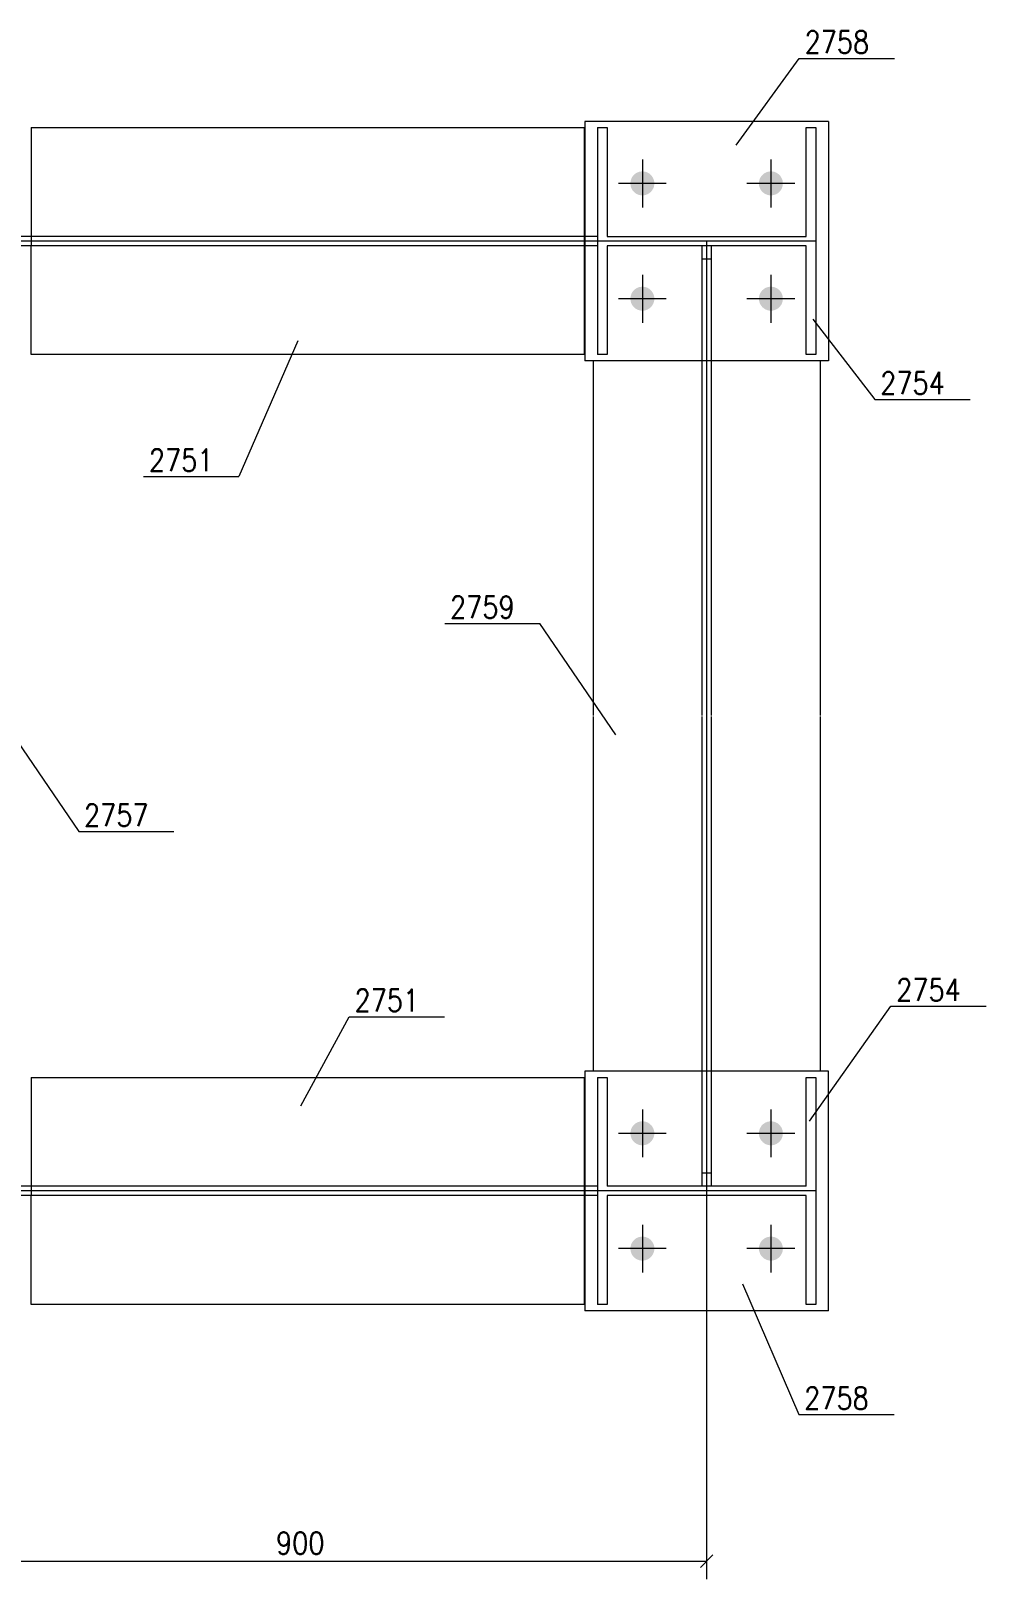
# Model space of a CAD drawing. Header units: millimetres. Extents: x 2 to 845, y 5 to 599.
# Drawn here: x 93.7 to 201.5, y 104.9 to 279.5 of the extents above; entities that cross this region are included whole.
import ezdxf

# ---------------------------------------------------------------- set-up
doc = ezdxf.new("R2010")
doc.units = ezdxf.units.MM
doc.linetypes.add('XKITLINE00', pattern=[0])
doc.linetypes.add('XKITLINE02', pattern=[4, 2, -2])
for name, color, linetype, lineweight in [('Cota', 4, 'Continuous', 0), ('Marca da peça', 2, 'Continuous', 0), ('Parafuso', 3, 'Continuous', 0), ('Peça', 2, 'Continuous', 0)]:
    doc.layers.add(name, color=color, linetype=linetype, lineweight=lineweight)
doc.styles.add('ROMANS', font='ROMANS__.TTF')

msp = doc.modelspace()

# ---------------------------------------------------------------- hatches: boundary and pattern name
at = {"layer": 'Parafuso'}
for points in [[(162.67, 260.94), (162.63, 260.94), (162.6, 260.94), (162.57, 260.94), (162.53, 260.94), (162.5, 260.95), (162.47, 260.95), (162.44, 260.96), (162.4, 260.97), (162.37, 260.98), (162.34, 260.98), (162.31, 260.99), (162.27, 261), (162.24, 261.01), (162.21, 261.03), (162.18, 261.04), (162.15, 261.05), (162.12, 261.06), (162.09, 261.08), (162.06, 261.09), (162.03, 261.11), (162, 261.13), (161.98, 261.14), (161.95, 261.16), (161.92, 261.18), (161.89, 261.2), (161.87, 261.22), (161.84, 261.24), (161.82, 261.26), (161.79, 261.28), (161.77, 261.31), (161.74, 261.33), (161.72, 261.35), (161.7, 261.38), (161.68, 261.4), (161.65, 261.43), (161.63, 261.45), (161.61, 261.48), (161.59, 261.51), (161.58, 261.53), (161.56, 261.56), (161.54, 261.59), (161.52, 261.62), (161.51, 261.65), (161.49, 261.68), (161.48, 261.71), (161.46, 261.74), (161.45, 261.77), (161.44, 261.8), (161.43, 261.83), (161.42, 261.86), (161.41, 261.89), (161.4, 261.92), (161.39, 261.96), (161.38, 261.99), (161.37, 262.02), (161.37, 262.05), (161.36, 262.09), (161.36, 262.12), (161.35, 262.15), (161.35, 262.19), (161.35, 262.22), (161.35, 262.25), (161.35, 262.28), (161.35, 262.32), (161.35, 262.35), (161.35, 262.38), (161.35, 262.42), (161.36, 262.45), (161.36, 262.48), (161.37, 262.52), (161.37, 262.55), (161.38, 262.58), (161.39, 262.61), (161.4, 262.64), (161.41, 262.68), (161.42, 262.71), (161.43, 262.74), (161.44, 262.77), (161.45, 262.8), (161.46, 262.83), (161.48, 262.86), (161.49, 262.89), (161.51, 262.92), (161.52, 262.95), (161.54, 262.98), (161.56, 263.01), (161.58, 263.03), (161.59, 263.06), (161.61, 263.09), (161.63, 263.12), (161.65, 263.14), (161.68, 263.17), (161.7, 263.19), (161.72, 263.22), (161.74, 263.24), (161.77, 263.26), (161.79, 263.28), (161.82, 263.31), (161.84, 263.33), (161.87, 263.35), (161.89, 263.37), (161.92, 263.39), (161.95, 263.41), (161.98, 263.43), (162, 263.44), (162.03, 263.46), (162.06, 263.48), (162.09, 263.49), (162.12, 263.51), (162.15, 263.52), (162.18, 263.53), (162.21, 263.54), (162.24, 263.56), (162.27, 263.57), (162.31, 263.58), (162.34, 263.59), (162.37, 263.59), (162.4, 263.6), (162.44, 263.61), (162.47, 263.61), (162.5, 263.62), (162.53, 263.62), (162.57, 263.63), (162.6, 263.63), (162.63, 263.63), (162.67, 263.63), (162.7, 263.63), (162.73, 263.63), (162.76, 263.63), (162.8, 263.63), (162.83, 263.63), (162.86, 263.62), (162.9, 263.62), (162.93, 263.61), (162.96, 263.61), (162.99, 263.6), (163.03, 263.59), (163.06, 263.59), (163.09, 263.58), (163.12, 263.57), (163.15, 263.56), (163.18, 263.54), (163.22, 263.53), (163.25, 263.52), (163.28, 263.51), (163.31, 263.49), (163.33, 263.48), (163.36, 263.46), (163.39, 263.44), (163.42, 263.43), (163.45, 263.41), (163.48, 263.39), (163.5, 263.37), (163.53, 263.35), (163.55, 263.33), (163.58, 263.31), (163.61, 263.28), (163.63, 263.26), (163.65, 263.24), (163.68, 263.22), (163.7, 263.19), (163.72, 263.17), (163.74, 263.14), (163.76, 263.12), (163.78, 263.09), (163.8, 263.06), (163.82, 263.03), (163.84, 263.01), (163.86, 262.98), (163.87, 262.95), (163.89, 262.92), (163.9, 262.89), (163.92, 262.86), (163.93, 262.83), (163.95, 262.8), (163.96, 262.77), (163.97, 262.74), (163.98, 262.71), (163.99, 262.68), (164, 262.64), (164.01, 262.61), (164.02, 262.58), (164.02, 262.55), (164.03, 262.52), (164.03, 262.48), (164.04, 262.45), (164.04, 262.42), (164.04, 262.38), (164.05, 262.35), (164.05, 262.32), (164.05, 262.28), (164.05, 262.25), (164.05, 262.22), (164.04, 262.19), (164.04, 262.15), (164.04, 262.12), (164.03, 262.09), (164.03, 262.05), (164.02, 262.02), (164.02, 261.99), (164.01, 261.96), (164, 261.92), (163.99, 261.89), (163.98, 261.86), (163.97, 261.83), (163.96, 261.8), (163.95, 261.77), (163.93, 261.74), (163.92, 261.71), (163.9, 261.68), (163.89, 261.65), (163.87, 261.62), (163.86, 261.59), (163.84, 261.56), (163.82, 261.53), (163.8, 261.51), (163.78, 261.48), (163.76, 261.45), (163.74, 261.43), (163.72, 261.4), (163.7, 261.38), (163.68, 261.35), (163.65, 261.33), (163.63, 261.31), (163.61, 261.28), (163.58, 261.26), (163.55, 261.24), (163.53, 261.22), (163.5, 261.2), (163.48, 261.18), (163.45, 261.16), (163.42, 261.14), (163.39, 261.13), (163.36, 261.11), (163.33, 261.09), (163.31, 261.08), (163.28, 261.06), (163.25, 261.05), (163.22, 261.04), (163.18, 261.03), (163.15, 261.01), (163.12, 261), (163.09, 260.99), (163.06, 260.98), (163.03, 260.98), (162.99, 260.97), (162.96, 260.96), (162.93, 260.95), (162.9, 260.95), (162.86, 260.94), (162.83, 260.94), (162.8, 260.94), (162.76, 260.94), (162.73, 260.94), (162.7, 260.93)], [(177.17, 260.94), (177.13, 260.94), (177.1, 260.94), (177.07, 260.94), (177.03, 260.94), (177, 260.95), (176.97, 260.95), (176.94, 260.96), (176.9, 260.97), (176.87, 260.98), (176.84, 260.98), (176.81, 260.99), (176.77, 261), (176.74, 261.01), (176.71, 261.03), (176.68, 261.04), (176.65, 261.05), (176.62, 261.06), (176.59, 261.08), (176.56, 261.09), (176.53, 261.11), (176.5, 261.13), (176.48, 261.14), (176.45, 261.16), (176.42, 261.18), (176.39, 261.2), (176.37, 261.22), (176.34, 261.24), (176.32, 261.26), (176.29, 261.28), (176.27, 261.31), (176.24, 261.33), (176.22, 261.35), (176.2, 261.38), (176.18, 261.4), (176.15, 261.43), (176.13, 261.45), (176.11, 261.48), (176.09, 261.51), (176.08, 261.53), (176.06, 261.56), (176.04, 261.59), (176.02, 261.62), (176.01, 261.65), (175.99, 261.68), (175.98, 261.71), (175.96, 261.74), (175.95, 261.77), (175.94, 261.8), (175.93, 261.83), (175.92, 261.86), (175.91, 261.89), (175.9, 261.92), (175.89, 261.96), (175.88, 261.99), (175.87, 262.02), (175.87, 262.05), (175.86, 262.09), (175.86, 262.12), (175.85, 262.15), (175.85, 262.19), (175.85, 262.22), (175.85, 262.25), (175.85, 262.28), (175.85, 262.32), (175.85, 262.35), (175.85, 262.38), (175.85, 262.42), (175.86, 262.45), (175.86, 262.48), (175.87, 262.52), (175.87, 262.55), (175.88, 262.58), (175.89, 262.61), (175.9, 262.64), (175.91, 262.68), (175.92, 262.71), (175.93, 262.74), (175.94, 262.77), (175.95, 262.8), (175.96, 262.83), (175.98, 262.86), (175.99, 262.89), (176.01, 262.92), (176.02, 262.95), (176.04, 262.98), (176.06, 263.01), (176.08, 263.03), (176.09, 263.06), (176.11, 263.09), (176.13, 263.12), (176.15, 263.14), (176.18, 263.17), (176.2, 263.19), (176.22, 263.22), (176.24, 263.24), (176.27, 263.26), (176.29, 263.28), (176.32, 263.31), (176.34, 263.33), (176.37, 263.35), (176.39, 263.37), (176.42, 263.39), (176.45, 263.41), (176.48, 263.43), (176.5, 263.44), (176.53, 263.46), (176.56, 263.48), (176.59, 263.49), (176.62, 263.51), (176.65, 263.52), (176.68, 263.53), (176.71, 263.54), (176.74, 263.56), (176.77, 263.57), (176.81, 263.58), (176.84, 263.59), (176.87, 263.59), (176.9, 263.6), (176.94, 263.61), (176.97, 263.61), (177, 263.62), (177.03, 263.62), (177.07, 263.63), (177.1, 263.63), (177.13, 263.63), (177.17, 263.63), (177.2, 263.63), (177.23, 263.63), (177.26, 263.63), (177.3, 263.63), (177.33, 263.63), (177.36, 263.62), (177.4, 263.62), (177.43, 263.61), (177.46, 263.61), (177.49, 263.6), (177.53, 263.59), (177.56, 263.59), (177.59, 263.58), (177.62, 263.57), (177.65, 263.56), (177.68, 263.54), (177.72, 263.53), (177.75, 263.52), (177.78, 263.51), (177.81, 263.49), (177.83, 263.48), (177.86, 263.46), (177.89, 263.44), (177.92, 263.43), (177.95, 263.41), (177.98, 263.39), (178, 263.37), (178.03, 263.35), (178.05, 263.33), (178.08, 263.31), (178.11, 263.28), (178.13, 263.26), (178.15, 263.24), (178.18, 263.22), (178.2, 263.19), (178.22, 263.17), (178.24, 263.14), (178.26, 263.12), (178.28, 263.09), (178.3, 263.06), (178.32, 263.03), (178.34, 263.01), (178.36, 262.98), (178.37, 262.95), (178.39, 262.92), (178.4, 262.89), (178.42, 262.86), (178.43, 262.83), (178.45, 262.8), (178.46, 262.77), (178.47, 262.74), (178.48, 262.71), (178.49, 262.68), (178.5, 262.64), (178.51, 262.61), (178.52, 262.58), (178.52, 262.55), (178.53, 262.52), (178.53, 262.48), (178.54, 262.45), (178.54, 262.42), (178.54, 262.38), (178.55, 262.35), (178.55, 262.32), (178.55, 262.28), (178.55, 262.25), (178.55, 262.22), (178.54, 262.19), (178.54, 262.15), (178.54, 262.12), (178.53, 262.09), (178.53, 262.05), (178.52, 262.02), (178.52, 261.99), (178.51, 261.96), (178.5, 261.92), (178.49, 261.89), (178.48, 261.86), (178.47, 261.83), (178.46, 261.8), (178.45, 261.77), (178.43, 261.74), (178.42, 261.71), (178.4, 261.68), (178.39, 261.65), (178.37, 261.62), (178.36, 261.59), (178.34, 261.56), (178.32, 261.53), (178.3, 261.51), (178.28, 261.48), (178.26, 261.45), (178.24, 261.43), (178.22, 261.4), (178.2, 261.38), (178.18, 261.35), (178.15, 261.33), (178.13, 261.31), (178.11, 261.28), (178.08, 261.26), (178.05, 261.24), (178.03, 261.22), (178, 261.2), (177.98, 261.18), (177.95, 261.16), (177.92, 261.14), (177.89, 261.13), (177.86, 261.11), (177.83, 261.09), (177.81, 261.08), (177.78, 261.06), (177.75, 261.05), (177.72, 261.04), (177.68, 261.03), (177.65, 261.01), (177.62, 261), (177.59, 260.99), (177.56, 260.98), (177.53, 260.98), (177.49, 260.97), (177.46, 260.96), (177.43, 260.95), (177.4, 260.95), (177.36, 260.94), (177.33, 260.94), (177.3, 260.94), (177.26, 260.94), (177.23, 260.94), (177.2, 260.93)], [(162.67, 247.94), (162.63, 247.94), (162.6, 247.94), (162.57, 247.94), (162.53, 247.94), (162.5, 247.95), (162.47, 247.95), (162.44, 247.96), (162.4, 247.97), (162.37, 247.98), (162.34, 247.98), (162.31, 247.99), (162.27, 248), (162.24, 248.01), (162.21, 248.03), (162.18, 248.04), (162.15, 248.05), (162.12, 248.06), (162.09, 248.08), (162.06, 248.09), (162.03, 248.11), (162, 248.13), (161.98, 248.14), (161.95, 248.16), (161.92, 248.18), (161.89, 248.2), (161.87, 248.22), (161.84, 248.24), (161.82, 248.26), (161.79, 248.28), (161.77, 248.31), (161.74, 248.33), (161.72, 248.35), (161.7, 248.38), (161.68, 248.4), (161.65, 248.43), (161.63, 248.45), (161.61, 248.48), (161.59, 248.51), (161.58, 248.53), (161.56, 248.56), (161.54, 248.59), (161.52, 248.62), (161.51, 248.65), (161.49, 248.68), (161.48, 248.71), (161.46, 248.74), (161.45, 248.77), (161.44, 248.8), (161.43, 248.83), (161.42, 248.86), (161.41, 248.89), (161.4, 248.92), (161.39, 248.96), (161.38, 248.99), (161.37, 249.02), (161.37, 249.05), (161.36, 249.09), (161.36, 249.12), (161.35, 249.15), (161.35, 249.19), (161.35, 249.22), (161.35, 249.25), (161.35, 249.28), (161.35, 249.32), (161.35, 249.35), (161.35, 249.38), (161.35, 249.42), (161.36, 249.45), (161.36, 249.48), (161.37, 249.52), (161.37, 249.55), (161.38, 249.58), (161.39, 249.61), (161.4, 249.64), (161.41, 249.68), (161.42, 249.71), (161.43, 249.74), (161.44, 249.77), (161.45, 249.8), (161.46, 249.83), (161.48, 249.86), (161.49, 249.89), (161.51, 249.92), (161.52, 249.95), (161.54, 249.98), (161.56, 250.01), (161.58, 250.03), (161.59, 250.06), (161.61, 250.09), (161.63, 250.12), (161.65, 250.14), (161.68, 250.17), (161.7, 250.19), (161.72, 250.22), (161.74, 250.24), (161.77, 250.26), (161.79, 250.28), (161.82, 250.31), (161.84, 250.33), (161.87, 250.35), (161.89, 250.37), (161.92, 250.39), (161.95, 250.41), (161.98, 250.43), (162, 250.44), (162.03, 250.46), (162.06, 250.48), (162.09, 250.49), (162.12, 250.51), (162.15, 250.52), (162.18, 250.53), (162.21, 250.54), (162.24, 250.56), (162.27, 250.57), (162.31, 250.58), (162.34, 250.59), (162.37, 250.59), (162.4, 250.6), (162.44, 250.61), (162.47, 250.61), (162.5, 250.62), (162.53, 250.62), (162.57, 250.63), (162.6, 250.63), (162.63, 250.63), (162.67, 250.63), (162.7, 250.63), (162.73, 250.63), (162.76, 250.63), (162.8, 250.63), (162.83, 250.63), (162.86, 250.62), (162.9, 250.62), (162.93, 250.61), (162.96, 250.61), (162.99, 250.6), (163.03, 250.59), (163.06, 250.59), (163.09, 250.58), (163.12, 250.57), (163.15, 250.56), (163.18, 250.54), (163.22, 250.53), (163.25, 250.52), (163.28, 250.51), (163.31, 250.49), (163.33, 250.48), (163.36, 250.46), (163.39, 250.44), (163.42, 250.43), (163.45, 250.41), (163.48, 250.39), (163.5, 250.37), (163.53, 250.35), (163.55, 250.33), (163.58, 250.31), (163.61, 250.28), (163.63, 250.26), (163.65, 250.24), (163.68, 250.22), (163.7, 250.19), (163.72, 250.17), (163.74, 250.14), (163.76, 250.12), (163.78, 250.09), (163.8, 250.06), (163.82, 250.03), (163.84, 250.01), (163.86, 249.98), (163.87, 249.95), (163.89, 249.92), (163.9, 249.89), (163.92, 249.86), (163.93, 249.83), (163.95, 249.8), (163.96, 249.77), (163.97, 249.74), (163.98, 249.71), (163.99, 249.68), (164, 249.64), (164.01, 249.61), (164.02, 249.58), (164.02, 249.55), (164.03, 249.52), (164.03, 249.48), (164.04, 249.45), (164.04, 249.42), (164.04, 249.38), (164.05, 249.35), (164.05, 249.32), (164.05, 249.28), (164.05, 249.25), (164.05, 249.22), (164.04, 249.19), (164.04, 249.15), (164.04, 249.12), (164.03, 249.09), (164.03, 249.05), (164.02, 249.02), (164.02, 248.99), (164.01, 248.96), (164, 248.92), (163.99, 248.89), (163.98, 248.86), (163.97, 248.83), (163.96, 248.8), (163.95, 248.77), (163.93, 248.74), (163.92, 248.71), (163.9, 248.68), (163.89, 248.65), (163.87, 248.62), (163.86, 248.59), (163.84, 248.56), (163.82, 248.53), (163.8, 248.51), (163.78, 248.48), (163.76, 248.45), (163.74, 248.43), (163.72, 248.4), (163.7, 248.38), (163.68, 248.35), (163.65, 248.33), (163.63, 248.31), (163.61, 248.28), (163.58, 248.26), (163.55, 248.24), (163.53, 248.22), (163.5, 248.2), (163.48, 248.18), (163.45, 248.16), (163.42, 248.14), (163.39, 248.13), (163.36, 248.11), (163.33, 248.09), (163.31, 248.08), (163.28, 248.06), (163.25, 248.05), (163.22, 248.04), (163.18, 248.03), (163.15, 248.01), (163.12, 248), (163.09, 247.99), (163.06, 247.98), (163.03, 247.98), (162.99, 247.97), (162.96, 247.96), (162.93, 247.95), (162.9, 247.95), (162.86, 247.94), (162.83, 247.94), (162.8, 247.94), (162.76, 247.94), (162.73, 247.94), (162.7, 247.93)], [(177.17, 247.94), (177.13, 247.94), (177.1, 247.94), (177.07, 247.94), (177.03, 247.94), (177, 247.95), (176.97, 247.95), (176.94, 247.96), (176.9, 247.97), (176.87, 247.98), (176.84, 247.98), (176.81, 247.99), (176.77, 248), (176.74, 248.01), (176.71, 248.03), (176.68, 248.04), (176.65, 248.05), (176.62, 248.06), (176.59, 248.08), (176.56, 248.09), (176.53, 248.11), (176.5, 248.13), (176.48, 248.14), (176.45, 248.16), (176.42, 248.18), (176.39, 248.2), (176.37, 248.22), (176.34, 248.24), (176.32, 248.26), (176.29, 248.28), (176.27, 248.31), (176.24, 248.33), (176.22, 248.35), (176.2, 248.38), (176.18, 248.4), (176.15, 248.43), (176.13, 248.45), (176.11, 248.48), (176.09, 248.51), (176.08, 248.53), (176.06, 248.56), (176.04, 248.59), (176.02, 248.62), (176.01, 248.65), (175.99, 248.68), (175.98, 248.71), (175.96, 248.74), (175.95, 248.77), (175.94, 248.8), (175.93, 248.83), (175.92, 248.86), (175.91, 248.89), (175.9, 248.92), (175.89, 248.96), (175.88, 248.99), (175.87, 249.02), (175.87, 249.05), (175.86, 249.09), (175.86, 249.12), (175.85, 249.15), (175.85, 249.19), (175.85, 249.22), (175.85, 249.25), (175.85, 249.28), (175.85, 249.32), (175.85, 249.35), (175.85, 249.38), (175.85, 249.42), (175.86, 249.45), (175.86, 249.48), (175.87, 249.52), (175.87, 249.55), (175.88, 249.58), (175.89, 249.61), (175.9, 249.64), (175.91, 249.68), (175.92, 249.71), (175.93, 249.74), (175.94, 249.77), (175.95, 249.8), (175.96, 249.83), (175.98, 249.86), (175.99, 249.89), (176.01, 249.92), (176.02, 249.95), (176.04, 249.98), (176.06, 250.01), (176.08, 250.03), (176.09, 250.06), (176.11, 250.09), (176.13, 250.12), (176.15, 250.14), (176.18, 250.17), (176.2, 250.19), (176.22, 250.22), (176.24, 250.24), (176.27, 250.26), (176.29, 250.28), (176.32, 250.31), (176.34, 250.33), (176.37, 250.35), (176.39, 250.37), (176.42, 250.39), (176.45, 250.41), (176.48, 250.43), (176.5, 250.44), (176.53, 250.46), (176.56, 250.48), (176.59, 250.49), (176.62, 250.51), (176.65, 250.52), (176.68, 250.53), (176.71, 250.54), (176.74, 250.56), (176.77, 250.57), (176.81, 250.58), (176.84, 250.59), (176.87, 250.59), (176.9, 250.6), (176.94, 250.61), (176.97, 250.61), (177, 250.62), (177.03, 250.62), (177.07, 250.63), (177.1, 250.63), (177.13, 250.63), (177.17, 250.63), (177.2, 250.63), (177.23, 250.63), (177.26, 250.63), (177.3, 250.63), (177.33, 250.63), (177.36, 250.62), (177.4, 250.62), (177.43, 250.61), (177.46, 250.61), (177.49, 250.6), (177.53, 250.59), (177.56, 250.59), (177.59, 250.58), (177.62, 250.57), (177.65, 250.56), (177.68, 250.54), (177.72, 250.53), (177.75, 250.52), (177.78, 250.51), (177.81, 250.49), (177.83, 250.48), (177.86, 250.46), (177.89, 250.44), (177.92, 250.43), (177.95, 250.41), (177.98, 250.39), (178, 250.37), (178.03, 250.35), (178.05, 250.33), (178.08, 250.31), (178.11, 250.28), (178.13, 250.26), (178.15, 250.24), (178.18, 250.22), (178.2, 250.19), (178.22, 250.17), (178.24, 250.14), (178.26, 250.12), (178.28, 250.09), (178.3, 250.06), (178.32, 250.03), (178.34, 250.01), (178.36, 249.98), (178.37, 249.95), (178.39, 249.92), (178.4, 249.89), (178.42, 249.86), (178.43, 249.83), (178.45, 249.8), (178.46, 249.77), (178.47, 249.74), (178.48, 249.71), (178.49, 249.68), (178.5, 249.64), (178.51, 249.61), (178.52, 249.58), (178.52, 249.55), (178.53, 249.52), (178.53, 249.48), (178.54, 249.45), (178.54, 249.42), (178.54, 249.38), (178.55, 249.35), (178.55, 249.32), (178.55, 249.28), (178.55, 249.25), (178.55, 249.22), (178.54, 249.19), (178.54, 249.15), (178.54, 249.12), (178.53, 249.09), (178.53, 249.05), (178.52, 249.02), (178.52, 248.99), (178.51, 248.96), (178.5, 248.92), (178.49, 248.89), (178.48, 248.86), (178.47, 248.83), (178.46, 248.8), (178.45, 248.77), (178.43, 248.74), (178.42, 248.71), (178.4, 248.68), (178.39, 248.65), (178.37, 248.62), (178.36, 248.59), (178.34, 248.56), (178.32, 248.53), (178.3, 248.51), (178.28, 248.48), (178.26, 248.45), (178.24, 248.43), (178.22, 248.4), (178.2, 248.38), (178.18, 248.35), (178.15, 248.33), (178.13, 248.31), (178.11, 248.28), (178.08, 248.26), (178.05, 248.24), (178.03, 248.22), (178, 248.2), (177.98, 248.18), (177.95, 248.16), (177.92, 248.14), (177.89, 248.13), (177.86, 248.11), (177.83, 248.09), (177.81, 248.08), (177.78, 248.06), (177.75, 248.05), (177.72, 248.04), (177.68, 248.03), (177.65, 248.01), (177.62, 248), (177.59, 247.99), (177.56, 247.98), (177.53, 247.98), (177.49, 247.97), (177.46, 247.96), (177.43, 247.95), (177.4, 247.95), (177.36, 247.94), (177.33, 247.94), (177.3, 247.94), (177.26, 247.94), (177.23, 247.94), (177.2, 247.93)], [(162.67, 153.84), (162.63, 153.84), (162.6, 153.84), (162.57, 153.84), (162.53, 153.84), (162.5, 153.85), (162.47, 153.85), (162.44, 153.86), (162.4, 153.87), (162.37, 153.88), (162.34, 153.88), (162.31, 153.89), (162.27, 153.9), (162.24, 153.91), (162.21, 153.93), (162.18, 153.94), (162.15, 153.95), (162.12, 153.96), (162.09, 153.98), (162.06, 153.99), (162.03, 154.01), (162, 154.03), (161.98, 154.04), (161.95, 154.06), (161.92, 154.08), (161.89, 154.1), (161.87, 154.12), (161.84, 154.14), (161.82, 154.16), (161.79, 154.18), (161.77, 154.21), (161.74, 154.23), (161.72, 154.25), (161.7, 154.28), (161.68, 154.3), (161.65, 154.33), (161.63, 154.35), (161.61, 154.38), (161.59, 154.41), (161.58, 154.43), (161.56, 154.46), (161.54, 154.49), (161.52, 154.52), (161.51, 154.55), (161.49, 154.58), (161.48, 154.61), (161.46, 154.64), (161.45, 154.67), (161.44, 154.7), (161.43, 154.73), (161.42, 154.76), (161.41, 154.79), (161.4, 154.82), (161.39, 154.86), (161.38, 154.89), (161.37, 154.92), (161.37, 154.95), (161.36, 154.99), (161.36, 155.02), (161.35, 155.05), (161.35, 155.09), (161.35, 155.12), (161.35, 155.15), (161.35, 155.18), (161.35, 155.22), (161.35, 155.25), (161.35, 155.28), (161.35, 155.32), (161.36, 155.35), (161.36, 155.38), (161.37, 155.42), (161.37, 155.45), (161.38, 155.48), (161.39, 155.51), (161.4, 155.54), (161.41, 155.58), (161.42, 155.61), (161.43, 155.64), (161.44, 155.67), (161.45, 155.7), (161.46, 155.73), (161.48, 155.76), (161.49, 155.79), (161.51, 155.82), (161.52, 155.85), (161.54, 155.88), (161.56, 155.91), (161.58, 155.93), (161.59, 155.96), (161.61, 155.99), (161.63, 156.02), (161.65, 156.04), (161.68, 156.07), (161.7, 156.09), (161.72, 156.12), (161.74, 156.14), (161.77, 156.16), (161.79, 156.18), (161.82, 156.21), (161.84, 156.23), (161.87, 156.25), (161.89, 156.27), (161.92, 156.29), (161.95, 156.31), (161.98, 156.33), (162, 156.34), (162.03, 156.36), (162.06, 156.38), (162.09, 156.39), (162.12, 156.41), (162.15, 156.42), (162.18, 156.43), (162.21, 156.44), (162.24, 156.46), (162.27, 156.47), (162.31, 156.48), (162.34, 156.49), (162.37, 156.49), (162.4, 156.5), (162.44, 156.51), (162.47, 156.51), (162.5, 156.52), (162.53, 156.52), (162.57, 156.53), (162.6, 156.53), (162.63, 156.53), (162.67, 156.53), (162.7, 156.53), (162.73, 156.53), (162.76, 156.53), (162.8, 156.53), (162.83, 156.53), (162.86, 156.52), (162.9, 156.52), (162.93, 156.51), (162.96, 156.51), (162.99, 156.5), (163.03, 156.49), (163.06, 156.49), (163.09, 156.48), (163.12, 156.47), (163.15, 156.46), (163.18, 156.44), (163.22, 156.43), (163.25, 156.42), (163.28, 156.41), (163.31, 156.39), (163.33, 156.38), (163.36, 156.36), (163.39, 156.34), (163.42, 156.33), (163.45, 156.31), (163.48, 156.29), (163.5, 156.27), (163.53, 156.25), (163.55, 156.23), (163.58, 156.21), (163.61, 156.18), (163.63, 156.16), (163.65, 156.14), (163.68, 156.12), (163.7, 156.09), (163.72, 156.07), (163.74, 156.04), (163.76, 156.02), (163.78, 155.99), (163.8, 155.96), (163.82, 155.93), (163.84, 155.91), (163.86, 155.88), (163.87, 155.85), (163.89, 155.82), (163.9, 155.79), (163.92, 155.76), (163.93, 155.73), (163.95, 155.7), (163.96, 155.67), (163.97, 155.64), (163.98, 155.61), (163.99, 155.58), (164, 155.54), (164.01, 155.51), (164.02, 155.48), (164.02, 155.45), (164.03, 155.42), (164.03, 155.38), (164.04, 155.35), (164.04, 155.32), (164.04, 155.28), (164.05, 155.25), (164.05, 155.22), (164.05, 155.18), (164.05, 155.15), (164.05, 155.12), (164.04, 155.09), (164.04, 155.05), (164.04, 155.02), (164.03, 154.99), (164.03, 154.95), (164.02, 154.92), (164.02, 154.89), (164.01, 154.86), (164, 154.82), (163.99, 154.79), (163.98, 154.76), (163.97, 154.73), (163.96, 154.7), (163.95, 154.67), (163.93, 154.64), (163.92, 154.61), (163.9, 154.58), (163.89, 154.55), (163.87, 154.52), (163.86, 154.49), (163.84, 154.46), (163.82, 154.43), (163.8, 154.41), (163.78, 154.38), (163.76, 154.35), (163.74, 154.33), (163.72, 154.3), (163.7, 154.28), (163.68, 154.25), (163.65, 154.23), (163.63, 154.21), (163.61, 154.18), (163.58, 154.16), (163.55, 154.14), (163.53, 154.12), (163.5, 154.1), (163.48, 154.08), (163.45, 154.06), (163.42, 154.04), (163.39, 154.03), (163.36, 154.01), (163.33, 153.99), (163.31, 153.98), (163.28, 153.96), (163.25, 153.95), (163.22, 153.94), (163.18, 153.93), (163.15, 153.91), (163.12, 153.9), (163.09, 153.89), (163.06, 153.88), (163.03, 153.88), (162.99, 153.87), (162.96, 153.86), (162.93, 153.85), (162.9, 153.85), (162.86, 153.84), (162.83, 153.84), (162.8, 153.84), (162.76, 153.84), (162.73, 153.84), (162.7, 153.83)], [(177.17, 153.84), (177.13, 153.84), (177.1, 153.84), (177.07, 153.84), (177.03, 153.84), (177, 153.85), (176.97, 153.85), (176.94, 153.86), (176.9, 153.87), (176.87, 153.88), (176.84, 153.88), (176.81, 153.89), (176.77, 153.9), (176.74, 153.91), (176.71, 153.93), (176.68, 153.94), (176.65, 153.95), (176.62, 153.96), (176.59, 153.98), (176.56, 153.99), (176.53, 154.01), (176.5, 154.03), (176.48, 154.04), (176.45, 154.06), (176.42, 154.08), (176.39, 154.1), (176.37, 154.12), (176.34, 154.14), (176.32, 154.16), (176.29, 154.18), (176.27, 154.21), (176.24, 154.23), (176.22, 154.25), (176.2, 154.28), (176.18, 154.3), (176.15, 154.33), (176.13, 154.35), (176.11, 154.38), (176.09, 154.41), (176.08, 154.43), (176.06, 154.46), (176.04, 154.49), (176.02, 154.52), (176.01, 154.55), (175.99, 154.58), (175.98, 154.61), (175.96, 154.64), (175.95, 154.67), (175.94, 154.7), (175.93, 154.73), (175.92, 154.76), (175.91, 154.79), (175.9, 154.82), (175.89, 154.86), (175.88, 154.89), (175.87, 154.92), (175.87, 154.95), (175.86, 154.99), (175.86, 155.02), (175.85, 155.05), (175.85, 155.09), (175.85, 155.12), (175.85, 155.15), (175.85, 155.18), (175.85, 155.22), (175.85, 155.25), (175.85, 155.28), (175.85, 155.32), (175.86, 155.35), (175.86, 155.38), (175.87, 155.42), (175.87, 155.45), (175.88, 155.48), (175.89, 155.51), (175.9, 155.54), (175.91, 155.58), (175.92, 155.61), (175.93, 155.64), (175.94, 155.67), (175.95, 155.7), (175.96, 155.73), (175.98, 155.76), (175.99, 155.79), (176.01, 155.82), (176.02, 155.85), (176.04, 155.88), (176.06, 155.91), (176.08, 155.93), (176.09, 155.96), (176.11, 155.99), (176.13, 156.02), (176.15, 156.04), (176.18, 156.07), (176.2, 156.09), (176.22, 156.12), (176.24, 156.14), (176.27, 156.16), (176.29, 156.18), (176.32, 156.21), (176.34, 156.23), (176.37, 156.25), (176.39, 156.27), (176.42, 156.29), (176.45, 156.31), (176.48, 156.33), (176.5, 156.34), (176.53, 156.36), (176.56, 156.38), (176.59, 156.39), (176.62, 156.41), (176.65, 156.42), (176.68, 156.43), (176.71, 156.44), (176.74, 156.46), (176.77, 156.47), (176.81, 156.48), (176.84, 156.49), (176.87, 156.49), (176.9, 156.5), (176.94, 156.51), (176.97, 156.51), (177, 156.52), (177.03, 156.52), (177.07, 156.53), (177.1, 156.53), (177.13, 156.53), (177.17, 156.53), (177.2, 156.53), (177.23, 156.53), (177.26, 156.53), (177.3, 156.53), (177.33, 156.53), (177.36, 156.52), (177.4, 156.52), (177.43, 156.51), (177.46, 156.51), (177.49, 156.5), (177.53, 156.49), (177.56, 156.49), (177.59, 156.48), (177.62, 156.47), (177.65, 156.46), (177.68, 156.44), (177.72, 156.43), (177.75, 156.42), (177.78, 156.41), (177.81, 156.39), (177.83, 156.38), (177.86, 156.36), (177.89, 156.34), (177.92, 156.33), (177.95, 156.31), (177.98, 156.29), (178, 156.27), (178.03, 156.25), (178.05, 156.23), (178.08, 156.21), (178.11, 156.18), (178.13, 156.16), (178.15, 156.14), (178.18, 156.12), (178.2, 156.09), (178.22, 156.07), (178.24, 156.04), (178.26, 156.02), (178.28, 155.99), (178.3, 155.96), (178.32, 155.93), (178.34, 155.91), (178.36, 155.88), (178.37, 155.85), (178.39, 155.82), (178.4, 155.79), (178.42, 155.76), (178.43, 155.73), (178.45, 155.7), (178.46, 155.67), (178.47, 155.64), (178.48, 155.61), (178.49, 155.58), (178.5, 155.54), (178.51, 155.51), (178.52, 155.48), (178.52, 155.45), (178.53, 155.42), (178.53, 155.38), (178.54, 155.35), (178.54, 155.32), (178.54, 155.28), (178.55, 155.25), (178.55, 155.22), (178.55, 155.18), (178.55, 155.15), (178.55, 155.12), (178.54, 155.09), (178.54, 155.05), (178.54, 155.02), (178.53, 154.99), (178.53, 154.95), (178.52, 154.92), (178.52, 154.89), (178.51, 154.86), (178.5, 154.82), (178.49, 154.79), (178.48, 154.76), (178.47, 154.73), (178.46, 154.7), (178.45, 154.67), (178.43, 154.64), (178.42, 154.61), (178.4, 154.58), (178.39, 154.55), (178.37, 154.52), (178.36, 154.49), (178.34, 154.46), (178.32, 154.43), (178.3, 154.41), (178.28, 154.38), (178.26, 154.35), (178.24, 154.33), (178.22, 154.3), (178.2, 154.28), (178.18, 154.25), (178.15, 154.23), (178.13, 154.21), (178.11, 154.18), (178.08, 154.16), (178.05, 154.14), (178.03, 154.12), (178, 154.1), (177.98, 154.08), (177.95, 154.06), (177.92, 154.04), (177.89, 154.03), (177.86, 154.01), (177.83, 153.99), (177.81, 153.98), (177.78, 153.96), (177.75, 153.95), (177.72, 153.94), (177.68, 153.93), (177.65, 153.91), (177.62, 153.9), (177.59, 153.89), (177.56, 153.88), (177.53, 153.88), (177.49, 153.87), (177.46, 153.86), (177.43, 153.85), (177.4, 153.85), (177.36, 153.84), (177.33, 153.84), (177.3, 153.84), (177.26, 153.84), (177.23, 153.84), (177.2, 153.83)], [(162.67, 140.84), (162.63, 140.84), (162.6, 140.84), (162.57, 140.84), (162.53, 140.84), (162.5, 140.85), (162.47, 140.85), (162.44, 140.86), (162.4, 140.87), (162.37, 140.88), (162.34, 140.88), (162.31, 140.89), (162.27, 140.9), (162.24, 140.91), (162.21, 140.93), (162.18, 140.94), (162.15, 140.95), (162.12, 140.96), (162.09, 140.98), (162.06, 140.99), (162.03, 141.01), (162, 141.03), (161.98, 141.04), (161.95, 141.06), (161.92, 141.08), (161.89, 141.1), (161.87, 141.12), (161.84, 141.14), (161.82, 141.16), (161.79, 141.18), (161.77, 141.21), (161.74, 141.23), (161.72, 141.25), (161.7, 141.28), (161.68, 141.3), (161.65, 141.33), (161.63, 141.35), (161.61, 141.38), (161.59, 141.41), (161.58, 141.43), (161.56, 141.46), (161.54, 141.49), (161.52, 141.52), (161.51, 141.55), (161.49, 141.58), (161.48, 141.61), (161.46, 141.64), (161.45, 141.67), (161.44, 141.7), (161.43, 141.73), (161.42, 141.76), (161.41, 141.79), (161.4, 141.82), (161.39, 141.86), (161.38, 141.89), (161.37, 141.92), (161.37, 141.95), (161.36, 141.99), (161.36, 142.02), (161.35, 142.05), (161.35, 142.09), (161.35, 142.12), (161.35, 142.15), (161.35, 142.18), (161.35, 142.22), (161.35, 142.25), (161.35, 142.28), (161.35, 142.32), (161.36, 142.35), (161.36, 142.38), (161.37, 142.42), (161.37, 142.45), (161.38, 142.48), (161.39, 142.51), (161.4, 142.54), (161.41, 142.58), (161.42, 142.61), (161.43, 142.64), (161.44, 142.67), (161.45, 142.7), (161.46, 142.73), (161.48, 142.76), (161.49, 142.79), (161.51, 142.82), (161.52, 142.85), (161.54, 142.88), (161.56, 142.91), (161.58, 142.93), (161.59, 142.96), (161.61, 142.99), (161.63, 143.02), (161.65, 143.04), (161.68, 143.07), (161.7, 143.09), (161.72, 143.12), (161.74, 143.14), (161.77, 143.16), (161.79, 143.18), (161.82, 143.21), (161.84, 143.23), (161.87, 143.25), (161.89, 143.27), (161.92, 143.29), (161.95, 143.31), (161.98, 143.33), (162, 143.34), (162.03, 143.36), (162.06, 143.38), (162.09, 143.39), (162.12, 143.41), (162.15, 143.42), (162.18, 143.43), (162.21, 143.44), (162.24, 143.46), (162.27, 143.47), (162.31, 143.48), (162.34, 143.49), (162.37, 143.49), (162.4, 143.5), (162.44, 143.51), (162.47, 143.51), (162.5, 143.52), (162.53, 143.52), (162.57, 143.53), (162.6, 143.53), (162.63, 143.53), (162.67, 143.53), (162.7, 143.53), (162.73, 143.53), (162.76, 143.53), (162.8, 143.53), (162.83, 143.53), (162.86, 143.52), (162.9, 143.52), (162.93, 143.51), (162.96, 143.51), (162.99, 143.5), (163.03, 143.49), (163.06, 143.49), (163.09, 143.48), (163.12, 143.47), (163.15, 143.46), (163.18, 143.44), (163.22, 143.43), (163.25, 143.42), (163.28, 143.41), (163.31, 143.39), (163.33, 143.38), (163.36, 143.36), (163.39, 143.34), (163.42, 143.33), (163.45, 143.31), (163.48, 143.29), (163.5, 143.27), (163.53, 143.25), (163.55, 143.23), (163.58, 143.21), (163.61, 143.18), (163.63, 143.16), (163.65, 143.14), (163.68, 143.12), (163.7, 143.09), (163.72, 143.07), (163.74, 143.04), (163.76, 143.02), (163.78, 142.99), (163.8, 142.96), (163.82, 142.93), (163.84, 142.91), (163.86, 142.88), (163.87, 142.85), (163.89, 142.82), (163.9, 142.79), (163.92, 142.76), (163.93, 142.73), (163.95, 142.7), (163.96, 142.67), (163.97, 142.64), (163.98, 142.61), (163.99, 142.58), (164, 142.54), (164.01, 142.51), (164.02, 142.48), (164.02, 142.45), (164.03, 142.42), (164.03, 142.38), (164.04, 142.35), (164.04, 142.32), (164.04, 142.28), (164.05, 142.25), (164.05, 142.22), (164.05, 142.18), (164.05, 142.15), (164.05, 142.12), (164.04, 142.09), (164.04, 142.05), (164.04, 142.02), (164.03, 141.99), (164.03, 141.95), (164.02, 141.92), (164.02, 141.89), (164.01, 141.86), (164, 141.82), (163.99, 141.79), (163.98, 141.76), (163.97, 141.73), (163.96, 141.7), (163.95, 141.67), (163.93, 141.64), (163.92, 141.61), (163.9, 141.58), (163.89, 141.55), (163.87, 141.52), (163.86, 141.49), (163.84, 141.46), (163.82, 141.43), (163.8, 141.41), (163.78, 141.38), (163.76, 141.35), (163.74, 141.33), (163.72, 141.3), (163.7, 141.28), (163.68, 141.25), (163.65, 141.23), (163.63, 141.21), (163.61, 141.18), (163.58, 141.16), (163.55, 141.14), (163.53, 141.12), (163.5, 141.1), (163.48, 141.08), (163.45, 141.06), (163.42, 141.04), (163.39, 141.03), (163.36, 141.01), (163.33, 140.99), (163.31, 140.98), (163.28, 140.96), (163.25, 140.95), (163.22, 140.94), (163.18, 140.93), (163.15, 140.91), (163.12, 140.9), (163.09, 140.89), (163.06, 140.88), (163.03, 140.88), (162.99, 140.87), (162.96, 140.86), (162.93, 140.85), (162.9, 140.85), (162.86, 140.84), (162.83, 140.84), (162.8, 140.84), (162.76, 140.84), (162.73, 140.84), (162.7, 140.83)], [(177.17, 140.84), (177.13, 140.84), (177.1, 140.84), (177.07, 140.84), (177.03, 140.84), (177, 140.85), (176.97, 140.85), (176.94, 140.86), (176.9, 140.87), (176.87, 140.88), (176.84, 140.88), (176.81, 140.89), (176.77, 140.9), (176.74, 140.91), (176.71, 140.93), (176.68, 140.94), (176.65, 140.95), (176.62, 140.96), (176.59, 140.98), (176.56, 140.99), (176.53, 141.01), (176.5, 141.03), (176.48, 141.04), (176.45, 141.06), (176.42, 141.08), (176.39, 141.1), (176.37, 141.12), (176.34, 141.14), (176.32, 141.16), (176.29, 141.18), (176.27, 141.21), (176.24, 141.23), (176.22, 141.25), (176.2, 141.28), (176.18, 141.3), (176.15, 141.33), (176.13, 141.35), (176.11, 141.38), (176.09, 141.41), (176.08, 141.43), (176.06, 141.46), (176.04, 141.49), (176.02, 141.52), (176.01, 141.55), (175.99, 141.58), (175.98, 141.61), (175.96, 141.64), (175.95, 141.67), (175.94, 141.7), (175.93, 141.73), (175.92, 141.76), (175.91, 141.79), (175.9, 141.82), (175.89, 141.86), (175.88, 141.89), (175.87, 141.92), (175.87, 141.95), (175.86, 141.99), (175.86, 142.02), (175.85, 142.05), (175.85, 142.09), (175.85, 142.12), (175.85, 142.15), (175.85, 142.18), (175.85, 142.22), (175.85, 142.25), (175.85, 142.28), (175.85, 142.32), (175.86, 142.35), (175.86, 142.38), (175.87, 142.42), (175.87, 142.45), (175.88, 142.48), (175.89, 142.51), (175.9, 142.54), (175.91, 142.58), (175.92, 142.61), (175.93, 142.64), (175.94, 142.67), (175.95, 142.7), (175.96, 142.73), (175.98, 142.76), (175.99, 142.79), (176.01, 142.82), (176.02, 142.85), (176.04, 142.88), (176.06, 142.91), (176.08, 142.93), (176.09, 142.96), (176.11, 142.99), (176.13, 143.02), (176.15, 143.04), (176.18, 143.07), (176.2, 143.09), (176.22, 143.12), (176.24, 143.14), (176.27, 143.16), (176.29, 143.18), (176.32, 143.21), (176.34, 143.23), (176.37, 143.25), (176.39, 143.27), (176.42, 143.29), (176.45, 143.31), (176.48, 143.33), (176.5, 143.34), (176.53, 143.36), (176.56, 143.38), (176.59, 143.39), (176.62, 143.41), (176.65, 143.42), (176.68, 143.43), (176.71, 143.44), (176.74, 143.46), (176.77, 143.47), (176.81, 143.48), (176.84, 143.49), (176.87, 143.49), (176.9, 143.5), (176.94, 143.51), (176.97, 143.51), (177, 143.52), (177.03, 143.52), (177.07, 143.53), (177.1, 143.53), (177.13, 143.53), (177.17, 143.53), (177.2, 143.53), (177.23, 143.53), (177.26, 143.53), (177.3, 143.53), (177.33, 143.53), (177.36, 143.52), (177.4, 143.52), (177.43, 143.51), (177.46, 143.51), (177.49, 143.5), (177.53, 143.49), (177.56, 143.49), (177.59, 143.48), (177.62, 143.47), (177.65, 143.46), (177.68, 143.44), (177.72, 143.43), (177.75, 143.42), (177.78, 143.41), (177.81, 143.39), (177.83, 143.38), (177.86, 143.36), (177.89, 143.34), (177.92, 143.33), (177.95, 143.31), (177.98, 143.29), (178, 143.27), (178.03, 143.25), (178.05, 143.23), (178.08, 143.21), (178.11, 143.18), (178.13, 143.16), (178.15, 143.14), (178.18, 143.12), (178.2, 143.09), (178.22, 143.07), (178.24, 143.04), (178.26, 143.02), (178.28, 142.99), (178.3, 142.96), (178.32, 142.93), (178.34, 142.91), (178.36, 142.88), (178.37, 142.85), (178.39, 142.82), (178.4, 142.79), (178.42, 142.76), (178.43, 142.73), (178.45, 142.7), (178.46, 142.67), (178.47, 142.64), (178.48, 142.61), (178.49, 142.58), (178.5, 142.54), (178.51, 142.51), (178.52, 142.48), (178.52, 142.45), (178.53, 142.42), (178.53, 142.38), (178.54, 142.35), (178.54, 142.32), (178.54, 142.28), (178.55, 142.25), (178.55, 142.22), (178.55, 142.18), (178.55, 142.15), (178.55, 142.12), (178.54, 142.09), (178.54, 142.05), (178.54, 142.02), (178.53, 141.99), (178.53, 141.95), (178.52, 141.92), (178.52, 141.89), (178.51, 141.86), (178.5, 141.82), (178.49, 141.79), (178.48, 141.76), (178.47, 141.73), (178.46, 141.7), (178.45, 141.67), (178.43, 141.64), (178.42, 141.61), (178.4, 141.58), (178.39, 141.55), (178.37, 141.52), (178.36, 141.49), (178.34, 141.46), (178.32, 141.43), (178.3, 141.41), (178.28, 141.38), (178.26, 141.35), (178.24, 141.33), (178.22, 141.3), (178.2, 141.28), (178.18, 141.25), (178.15, 141.23), (178.13, 141.21), (178.11, 141.18), (178.08, 141.16), (178.05, 141.14), (178.03, 141.12), (178, 141.1), (177.98, 141.08), (177.95, 141.06), (177.92, 141.04), (177.89, 141.03), (177.86, 141.01), (177.83, 140.99), (177.81, 140.98), (177.78, 140.96), (177.75, 140.95), (177.72, 140.94), (177.68, 140.93), (177.65, 140.91), (177.62, 140.9), (177.59, 140.89), (177.56, 140.88), (177.53, 140.88), (177.49, 140.87), (177.46, 140.86), (177.43, 140.85), (177.4, 140.85), (177.36, 140.84), (177.33, 140.84), (177.3, 140.84), (177.26, 140.84), (177.23, 140.84), (177.2, 140.83)]]:
    msp.add_hatch(color=7, dxfattribs=at).paths.add_polyline_path(points, flags=17)

# ---------------------------------------------------------------- linework, layer by layer
at = {"layer": 'Cota', "color": 7, "linetype": 'XKITLINE00', "lineweight": 0}
for p, q in [((182.25, 255.78), (35.53, 255.78)), ((169.95, 255.78), (169.95, 104.93)), ((182.25, 148.68), (35.53, 148.68)), ((182.25, 148.68), (42.55, 148.68)), ((182.25, 148.68), (42.55, 148.68)), ((79.95, 106.93), (169.95, 106.93)), ((170.66, 107.64), (169.24, 106.22))]:
    msp.add_line(p, q, dxfattribs=at)
at = {"layer": 'Cota', "color": 3}
msp.add_point((169.95, 106.93), dxfattribs=at)
at = {"layer": 'Marca da peça', "color": 7, "linetype": 'XKITLINE00', "lineweight": 0}
for p, q in [((173.27, 266.6), (180.4, 276.37)), ((180.4, 276.37), (191.14, 276.37)), ((181.92, 246.99), (188.93, 237.92)), ((123.82, 244.52), (117.17, 229.22)), ((188.93, 237.92), (199.67, 237.92)), ((106.43, 229.22), (117.17, 229.22)), ((140.4, 212.66), (151.14, 212.66)), ((159.69, 200.11), (151.14, 212.66)), ((89.06, 203.96), (99.11, 189.2)), ((99.11, 189.2), (109.86, 189.2)), ((181.56, 156.55), (190.73, 169.51)), ((190.73, 169.51), (201.47, 169.51)), ((124.16, 158.3), (129.63, 168.33)), ((129.63, 168.33), (140.37, 168.33)), ((174, 138.23), (180.35, 123.47)), ((180.35, 123.47), (191.09, 123.47))]:
    msp.add_line(p, q, dxfattribs=at)
at = {"layer": 'Parafuso', "color": 7, "linetype": 'XKITLINE00', "lineweight": 0}
for p, q in [((162.7, 264.98), (162.7, 259.58)), ((177.2, 264.98), (177.2, 259.58)), ((165.4, 262.28), (160, 262.28)), ((179.9, 262.28), (174.5, 262.28)), ((162.7, 251.98), (162.7, 246.58)), ((177.2, 251.98), (177.2, 246.58)), ((165.4, 249.28), (160, 249.28)), ((179.9, 249.28), (174.5, 249.28)), ((162.7, 157.88), (162.7, 152.48)), ((177.2, 157.88), (177.2, 152.48)), ((165.4, 155.18), (160, 155.18)), ((179.9, 155.18), (174.5, 155.18)), ((162.7, 144.88), (162.7, 139.48)), ((177.2, 144.88), (177.2, 139.48)), ((165.4, 142.18), (160, 142.18)), ((179.9, 142.18), (174.5, 142.18))]:
    msp.add_line(p, q, dxfattribs=at)
at = {"layer": 'Peça', "color": 4, "linetype": 'XKITLINE00', "lineweight": 0}
for p, q in [((156.2, 269.28), (156.2, 256.31)), ((183.7, 269.28), (156.2, 269.28)), ((183.7, 269.28), (183.7, 242.28)), ((93.75, 268.58), (93.75, 256.31)), ((93.75, 268.58), (156.15, 268.58)), ((156.15, 268.58), (156.15, 256.31)), ((157.65, 268.58), (157.65, 242.98)), ((157.65, 268.58), (158.72, 268.58)), ((158.72, 268.58), (158.72, 256.31)), ((181.18, 256.31), (181.18, 268.58)), ((181.18, 268.58), (182.25, 268.58)), ((182.25, 268.58), (182.25, 242.98)), ((157.65, 256.31), (92.25, 256.31)), ((157.65, 255.26), (92.25, 255.26)), ((93.75, 242.98), (93.75, 255.26)), ((156.15, 255.26), (156.15, 242.98)), ((156.2, 255.26), (156.2, 242.28)), ((157.65, 256.31), (157.65, 255.26)), ((158.72, 256.31), (181.18, 256.31)), ((181.18, 255.26), (158.72, 255.26)), ((158.72, 255.26), (158.72, 242.98)), ((169.42, 255.26), (169.42, 202.28)), ((170.47, 255.26), (169.42, 255.26)), ((170.47, 255.26), (170.47, 202.28)), ((181.18, 242.98), (181.18, 255.26)), ((156.15, 242.98), (93.75, 242.98)), ((158.72, 242.98), (157.65, 242.98)), ((182.25, 242.98), (181.18, 242.98)), ((169.42, 242.28), (156.2, 242.28)), ((169.42, 242.28), (157.15, 242.28)), ((157.15, 242.28), (157.15, 202.28)), ((183.7, 242.28), (170.47, 242.28)), ((182.75, 242.28), (170.47, 242.28)), ((182.75, 242.28), (182.75, 202.28)), ((157.15, 202.18), (157.15, 162.18)), ((169.42, 202.18), (169.42, 149.21)), ((170.47, 202.18), (170.47, 149.21)), ((182.75, 202.18), (182.75, 162.18)), ((93.75, 161.48), (93.75, 149.21)), ((93.75, 161.48), (156.15, 161.48)), ((156.15, 161.48), (156.15, 149.21)), ((156.2, 162.18), (156.2, 149.21)), ((169.42, 162.18), (156.2, 162.18)), ((169.42, 162.18), (157.15, 162.18)), ((157.65, 161.48), (157.65, 135.88)), ((157.65, 161.48), (158.72, 161.48)), ((158.72, 161.48), (158.72, 149.21)), ((183.7, 162.18), (170.47, 162.18)), ((182.75, 162.18), (170.47, 162.18)), ((181.18, 149.21), (181.18, 161.48)), ((181.18, 161.48), (182.25, 161.48)), ((182.25, 161.48), (182.25, 135.88)), ((183.7, 135.18), (183.7, 162.18)), ((157.65, 149.21), (92.25, 149.21)), ((157.65, 149.21), (157.65, 148.16)), ((181.18, 149.21), (158.72, 149.21)), ((170.47, 149.21), (169.42, 149.21)), ((157.65, 148.16), (92.25, 148.16)), ((93.75, 135.88), (93.75, 148.16)), ((156.15, 148.16), (156.15, 135.88)), ((156.2, 148.16), (156.2, 135.18)), ((181.18, 148.16), (158.72, 148.16)), ((158.72, 148.16), (158.72, 135.88)), ((181.18, 135.88), (181.18, 148.16)), ((156.15, 135.88), (93.75, 135.88)), ((183.7, 135.18), (156.2, 135.18)), ((158.72, 135.88), (157.65, 135.88)), ((182.25, 135.88), (181.18, 135.88))]:
    msp.add_line(p, q, dxfattribs=at)
at = {"layer": 'Peça', "color": 7, "linetype": 'XKITLINE02', "lineweight": 0}
for p, q in [((93.75, 256.31), (93.75, 255.26)), ((156.15, 256.31), (156.15, 255.26)), ((156.2, 256.31), (156.2, 255.26)), ((169.42, 253.76), (170.47, 253.76)), ((170.47, 242.28), (169.42, 242.28)), ((170.47, 242.28), (169.42, 242.28)), ((170.47, 162.18), (169.42, 162.18)), ((181.08, 162.18), (169.42, 162.18)), ((169.42, 150.71), (170.47, 150.71)), ((93.75, 149.21), (93.75, 148.16)), ((156.15, 149.21), (156.15, 148.16)), ((156.2, 149.21), (156.2, 148.16))]:
    msp.add_line(p, q, dxfattribs=at)

# ---------------------------------------------------------------- texts
at = {"layer": 'Cota', "color": 3, "style": 'ROMANS', "width": 0.85}
msp.add_text('900', height=2.5, dxfattribs=at).set_placement((121.37, 107.73))
at = {"layer": 'Marca da peça', "color": 4, "style": 'ROMANS', "width": 0.85}
for s, p in [('2758', (181, 276.97)), ('2754', (189.53, 238.52)), ('2751', (107.03, 229.82)), ('2759', (141, 213.26)), ('2757', (99.71, 189.8)), ('2751', (130.23, 168.93)), ('2754', (191.33, 170.11)), ('2758', (180.95, 124.07))]:
    msp.add_text(s, height=2.5, dxfattribs=at).set_placement(p)

doc.saveas('drawing.dxf')
